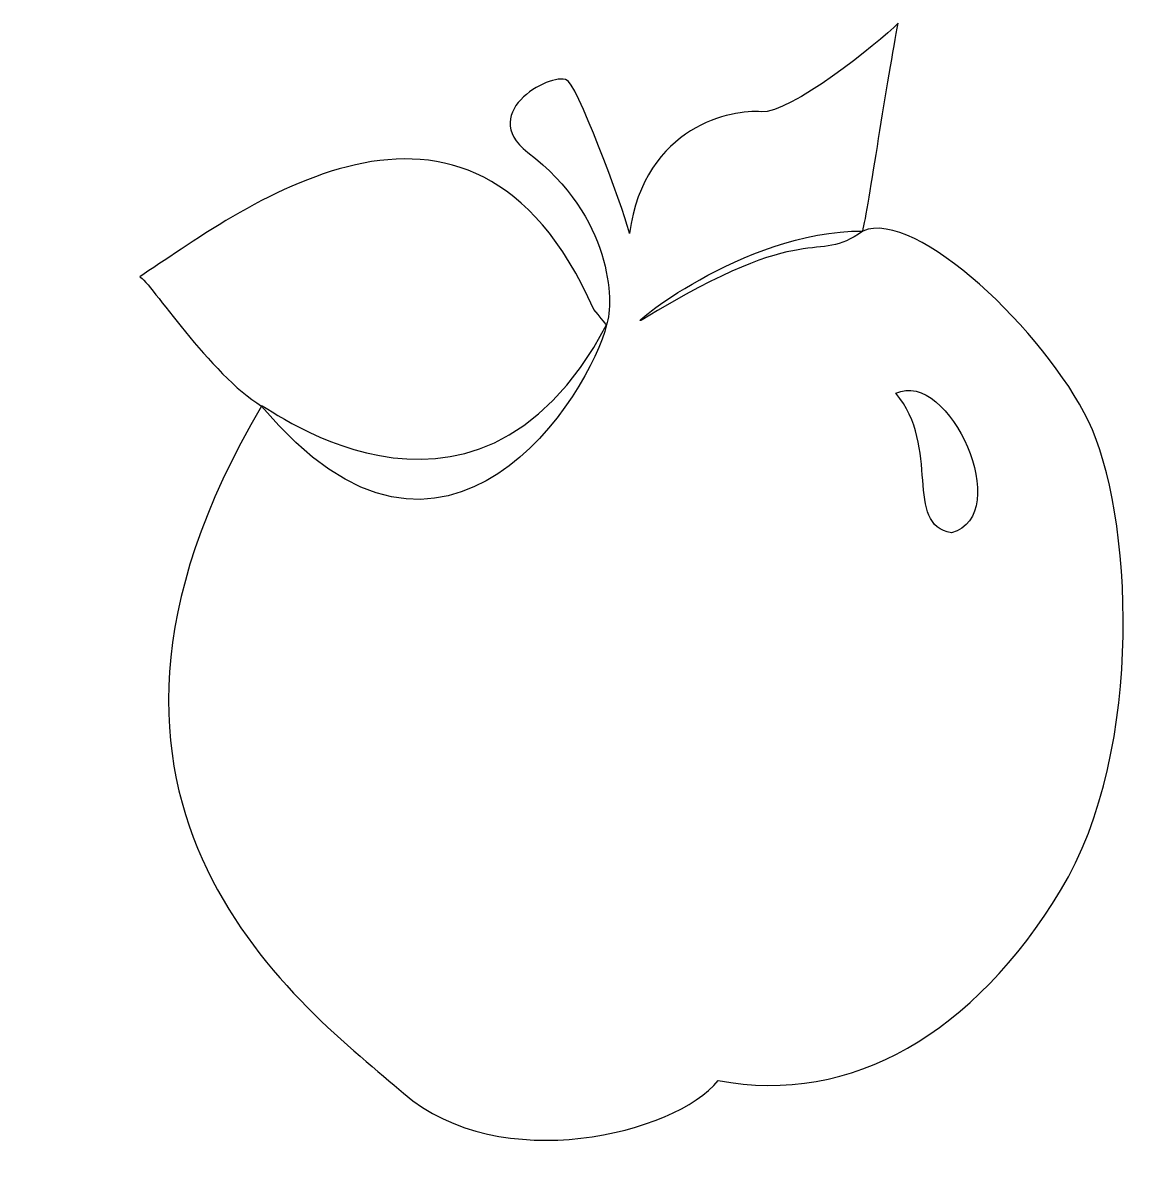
# Model space of a CAD drawing. Header units: centimetres. Extents: x -11.4 to 9.7, y -11.2 to 10.5.
import ezdxf

# ---------------------------------------------------------------- set-up
doc = ezdxf.new("R2010")
doc.units = ezdxf.units.CM
doc.header["$MEASUREMENT"] = 0
doc.layers.add('Camada 1', color=7, linetype='Continuous')

msp = doc.modelspace()

# ---------------------------------------------------------------- linework, layer by layer
at = {"layer": 'Camada 1'}
for points, knots in [([(1.62422, -9.35261), (0.81605, -10.35102), (-2.46431, -11.15916), (-4.27088, -9.59031), (-4.27088, -9.59031), (-6.07746, -8.02144), (-11.40206, -4.26568), (-6.9332, 3.29336), (-6.9332, 3.29336), (-7.88403, 3.86386), (-9.02502, 5.62291), (-9.21517, 5.71795), (-9.21517, 5.71795), (-7.45617, 6.85897), (-3.03479, 10.37695), (-0.7053, 5.09988), (-0.7053, 5.09988), (-0.4676, 4.81466), (-0.4676, 4.81466), (-0.4676, 4.81466), (-0.4676, 4.81466), (-0.32499, 5.24252), (-0.35806, 6.84113), (-1.94136, 8.04745), (-1.94136, 8.04745), (-2.93974, 8.80813), (-1.41844, 9.6163), (-1.18071, 9.3786), (-1.18071, 9.3786), (-0.94301, 9.1409), (-0.03969, 6.66876), (-0.03969, 6.52613), (-0.03969, 6.52613), (0.24553, 8.57041), (1.90947, 8.85563), (2.43242, 8.80813), (2.43242, 8.80813), (2.95537, 8.76063), (4.61933, 10.09172), (4.99965, 10.47206), (4.99965, 10.47206), (4.80952, 9.52125), (4.42921, 6.95405), (4.33412, 6.57369), (4.33412, 6.57369), (5.33247, 7.00155), (7.75714, 4.67205), (8.56528, 3.00811), (8.56528, 3.00811), (9.37345, 1.34415), (9.65867, -3.12475), (8.04228, -5.78704), (8.04228, -5.78704), (6.42591, -8.44935), (4.14385, -9.82804), (1.62422, -9.35261)], [0, 0, 0, 0, 0.06666667, 0.06666667, 0.06666667, 0.06666667, 0.13333333, 0.13333333, 0.13333333, 0.13333333, 0.2, 0.2, 0.2, 0.2, 0.26666667, 0.26666667, 0.26666667, 0.26666667, 0.33333333, 0.33333333, 0.33333333, 0.33333333, 0.4, 0.4, 0.4, 0.4, 0.46666667, 0.46666667, 0.46666667, 0.46666667, 0.53333333, 0.53333333, 0.53333333, 0.53333333, 0.6, 0.6, 0.6, 0.6, 0.66666667, 0.66666667, 0.66666667, 0.66666667, 0.73333333, 0.73333333, 0.73333333, 0.73333333, 0.8, 0.8, 0.8, 0.8, 0.86666667, 0.86666667, 0.86666667, 0.86666667, 1, 1, 1, 1]), ([(4.33411, 6.57369), (2.05213, 6.57369), (-0.15082, 4.69626), (0.19804, 4.90973), (0.19804, 4.90973), (3.38333, 6.85891), (3.4308, 5.90811), (4.33411, 6.57369)], [0, 0, 0, 0, 0.33333333, 0.33333333, 0.33333333, 0.33333333, 1, 1, 1, 1]), ([(-0.46757, 4.81469), (-2.98725, 0.06058), (-7.13679, 3.53882), (-6.93319, 3.29336), (-6.93319, 3.29336), (-3.46268, -0.89026), (-0.75285, 3.57858), (-0.46757, 4.81469)], [0, 0, 0, 0, 0.33333333, 0.33333333, 0.33333333, 0.33333333, 1, 1, 1, 1]), ([(5.99805, 0.91627), (7.18653, 1.24909), (5.95048, 4.00644), (4.95213, 3.53104), (4.95213, 3.53104), (5.80787, 2.53268), (5.09476, 1.05893), (5.99805, 0.91627)], [0, 0, 0, 0, 0.33333333, 0.33333333, 0.33333333, 0.33333333, 1, 1, 1, 1])]:
    msp.add_open_spline(points, degree=3, knots=knots, dxfattribs=at)

doc.saveas('drawing.dxf')
